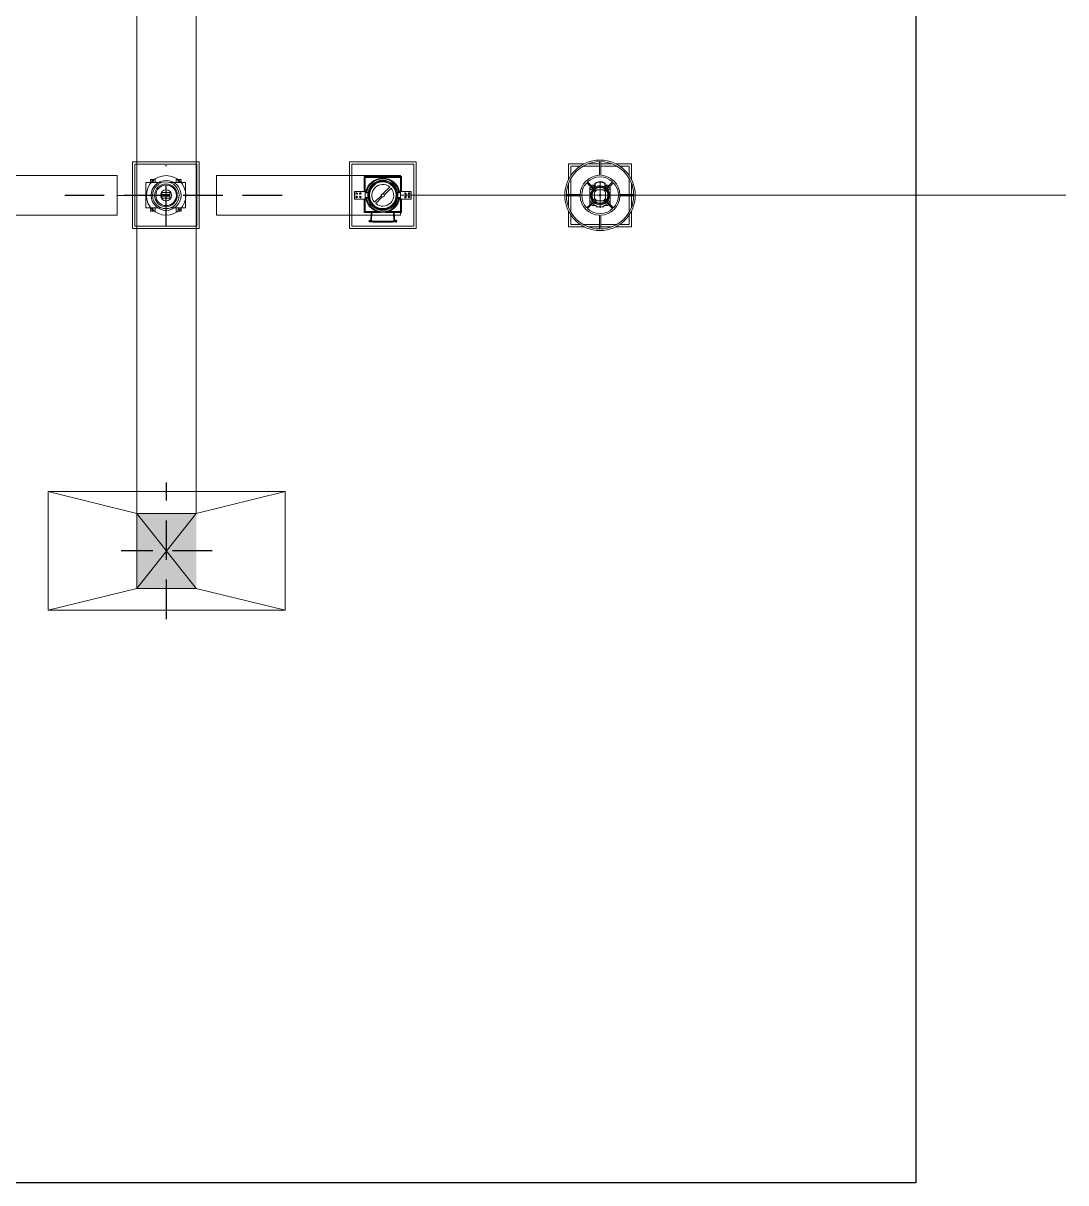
# Model space of a CAD drawing. Header units: metres. Extents: x 252 to 379, y 116 to 201.
# Drawn here: x 365.94 to 379.14, y 115.57 to 130.24 of the extents above; entities that cross this region are included whole.
import ezdxf

# ---------------------------------------------------------------- set-up
doc = ezdxf.new("R2010")
doc.units = ezdxf.units.M
doc.linetypes.add('DASHED', pattern=[0.75, 0.5, -0.25])
for name, color, linetype, lineweight in [('C-ESTRUCTURA', 94, 'Continuous', 9), ('E-CONDUCTOR', 40, 'Continuous', 15), ('E-SIMBOLOS', 4, 'Continuous', 25), ('KOMPONENTE', 7, 'Continuous', 5), ('L-STRUCTUR_SET_A', 94, 'Continuous', 9)]:
    doc.layers.add(name, color=color, linetype=linetype, lineweight=lineweight)
doc.layers.add('Fence', color=252, linetype='Continuous')
doc.layers.add('NOPRINT', color=13, linetype='DASHED', plot=False)

# ---------------------------------------------------------------- blocks, each defined once
blk = doc.blocks.new('set_2s_1d')
at = {"layer": 'C-ESTRUCTURA'}
for p, q in [((52.638, -34.027), (52.638, -16.977)), ((53.388, -34.027), (53.388, -16.977)), ((51.513, -33.751), (52.638, -34.027)), ((51.513, -33.751), (54.513, -33.751)), ((51.513, -35.252), (51.513, -33.752)), ((54.513, -33.751), (53.388, -34.027)), ((54.513, -33.751), (54.513, -35.252)), ((53.388, -34.027), (52.638, -34.977)), ((53.388, -34.977), (52.638, -34.027)), ((52.638, -34.977), (52.638, -34.027)), ((53.388, -34.027), (52.638, -34.027)), ((51.513, -35.252), (52.638, -34.977)), ((53.388, -34.977), (52.638, -34.977)), ((54.513, -35.252), (53.388, -34.977)), ((54.513, -35.252), (51.513, -35.252))]:
    blk.add_line(p, q, dxfattribs=at)
at = {"layer": 'E-CONDUCTOR'}
for p, q in [((52.388, -29.752), (50.058, -29.752)), ((52.388, -30.252), (52.388, -29.752)), ((53.646, -30.252), (53.646, -29.752)), ((53.646, -29.752), (55.976, -29.752)), ((55.976, -29.752), (55.976, -30.252)), ((52.638, -30.002), (52.388, -30.002)), ((53.396, -30.002), (53.646, -30.002)), ((55.973, -30.001), (64.397, -30.001)), ((50.058, -30.252), (52.388, -30.252)), ((55.976, -30.252), (53.646, -30.252))]:
    blk.add_line(p, q, dxfattribs=at)
for radius in [0.25, 0.19, 0.13, 0.07]:
    blk.add_circle((53.007, -30.002), radius, dxfattribs=at)
at = {"layer": 'E-SIMBOLOS'}
blk.add_solid([(52.638, -34.977), (52.638, -34.027), (53.388, -34.977), (53.388, -34.027)], dxfattribs=at)
at = {"layer": 'Fence', "color": 52, "true_color": 0xc8c92d}
for p, q in [((62.5, 42.5), (62.5, -42.5)), ((62.5, -42.5), (-62.5, -42.5))]:
    blk.add_line(p, q, dxfattribs=at)
at = {"layer": 'KOMPONENTE', "color": 1, "linetype": 'Continuous'}
for p, q in [((55.755, -29.978), (55.839, -29.895)), ((55.856, -29.912), (55.772, -29.995)), ((55.528, -29.951), (55.393, -29.951)), ((55.393, -29.951), (55.393, -30.051)), ((55.528, -30.051), (55.393, -30.051)), ((55.394, -29.951), (55.394, -30.051)), ((55.413, -29.98), (55.418, -29.986)), ((55.418, -30.016), (55.413, -30.021)), ((55.428, -29.976), (55.423, -29.971)), ((55.423, -30.03), (55.428, -30.025)), ((55.463, -29.971), (55.458, -29.976)), ((55.458, -30.025), (55.463, -30.031)), ((55.473, -30.021), (55.467, -30.015)), ((55.468, -29.985), (55.473, -29.98)), ((55.528, -29.951), (55.528, -30.051)), ((55.563, -29.963), (55.528, -29.963)), ((55.528, -30.038), (55.528, -29.963)), ((55.562, -29.971), (55.528, -29.971)), ((55.562, -30.03), (55.528, -30.03)), ((55.563, -30.038), (55.528, -30.038)), ((55.728, -30.006), (55.645, -30.089)), ((55.661, -30.106), (55.744, -30.022)), ((55.937, -29.963), (55.973, -29.963)), ((55.937, -30.038), (55.973, -30.038)), ((55.939, -29.971), (55.973, -29.971)), ((55.939, -30.03), (55.973, -30.03)), ((55.973, -30.038), (55.973, -29.963)), ((55.974, -29.951), (56.109, -29.951)), ((55.974, -29.951), (55.974, -30.051)), ((55.974, -30.051), (56.109, -30.051)), ((56.034, -29.985), (56.029, -29.98)), ((56.029, -30.021), (56.035, -30.015)), ((56.039, -29.971), (56.044, -29.976)), ((56.044, -30.025), (56.039, -30.031)), ((56.079, -30.03), (56.073, -30.025)), ((56.074, -29.976), (56.079, -29.971)), ((56.089, -29.98), (56.084, -29.986)), ((56.084, -30.016), (56.089, -30.021)), ((56.108, -29.951), (56.108, -30.051)), ((56.109, -29.951), (56.109, -30.051)), ((55.597, -30.328), (55.603, -30.217)), ((55.607, -30.328), (55.613, -30.217)), ((55.835, -30.202), (55.835, -30.202)), ((55.886, -30.217), (55.891, -30.328)), ((55.896, -30.217), (55.901, -30.328)), ((55.58, -30.331), (55.579, -30.331)), ((55.579, -30.332), (55.58, -30.332)), ((55.582, -30.338), (55.905, -30.338)), ((55.585, -30.337), (55.59, -30.337)), ((55.587, -30.333), (55.589, -30.329)), ((55.597, -30.318), (55.59, -30.318)), ((55.59, -30.33), (55.591, -30.33)), ((55.59, -30.33), (55.59, -30.335)), ((55.59, -30.335), (55.908, -30.335)), ((55.59, -30.337), (55.591, -30.336)), ((55.591, -30.328), (55.927, -30.328)), ((55.591, -30.335), (55.591, -30.328)), ((55.609, -30.338), (55.609, -30.328)), ((55.626, -30.339), (55.626, -30.339)), ((55.872, -30.339), (55.627, -30.339)), ((55.627, -30.339), (55.872, -30.339)), ((55.627, -30.339), (55.627, -30.339)), ((55.629, -30.339), (55.629, -30.339)), ((55.686, -30.339), (55.686, -30.338)), ((55.686, -30.339), (55.686, -30.338)), ((55.693, -30.339), (55.693, -30.338)), ((55.694, -30.339), (55.694, -30.338)), ((55.695, -30.339), (55.695, -30.338)), ((55.695, -30.339), (55.695, -30.338)), ((55.703, -30.339), (55.703, -30.338)), ((55.703, -30.339), (55.703, -30.338)), ((55.708, -30.339), (55.708, -30.338)), ((55.709, -30.339), (55.709, -30.338)), ((55.711, -30.339), (55.711, -30.338)), ((55.712, -30.339), (55.712, -30.338)), ((55.717, -30.339), (55.717, -30.338)), ((55.718, -30.339), (55.718, -30.338)), ((55.726, -30.339), (55.726, -30.338)), ((55.726, -30.339), (55.726, -30.338)), ((55.727, -30.338), (55.727, -30.339)), ((55.735, -30.339), (55.735, -30.338)), ((55.735, -30.339), (55.735, -30.338)), ((55.739, -30.339), (55.739, -30.338)), ((55.74, -30.339), (55.74, -30.338)), ((55.752, -30.339), (55.752, -30.338)), ((55.753, -30.339), (55.753, -30.338)), ((55.755, -30.339), (55.755, -30.338)), ((55.756, -30.339), (55.756, -30.338)), ((55.759, -30.338), (55.759, -30.339)), ((55.77, -30.338), (55.77, -30.339)), ((55.771, -30.338), (55.771, -30.339)), ((55.774, -30.338), (55.774, -30.339)), ((55.778, -30.339), (55.778, -30.338)), ((55.779, -30.339), (55.779, -30.338)), ((55.791, -30.339), (55.791, -30.338)), ((55.792, -30.339), (55.792, -30.338)), ((55.794, -30.339), (55.794, -30.338)), ((55.795, -30.339), (55.795, -30.338)), ((55.798, -30.338), (55.798, -30.339)), ((55.809, -30.338), (55.809, -30.339)), ((55.809, -30.339), (55.809, -30.338)), ((55.81, -30.339), (55.81, -30.338)), ((55.813, -30.338), (55.813, -30.339)), ((55.87, -30.339), (55.87, -30.339)), ((55.872, -30.339), (55.872, -30.339)), ((55.89, -30.338), (55.89, -30.328)), ((55.901, -30.322), (55.904, -30.322)), ((55.901, -30.325), (55.904, -30.325)), ((55.924, -30.319), (55.904, -30.319)), ((55.904, -30.319), (55.904, -30.322)), ((55.927, -30.322), (55.904, -30.322)), ((55.904, -30.322), (55.904, -30.325)), ((55.927, -30.325), (55.904, -30.325)), ((55.926, -30.326), (55.904, -30.326)), ((55.908, -30.328), (55.908, -30.335)), ((55.908, -30.333), (55.927, -30.333)), ((55.909, -30.328), (55.909, -30.334)), ((55.926, -30.334), (55.909, -30.334)), ((55.909, -30.339), (55.909, -30.334)), ((55.909, -30.339), (55.915, -30.339)), ((55.913, -30.339), (55.913, -30.334)), ((55.914, -30.328), (55.914, -30.326)), ((55.915, -30.336), (55.918, -30.336)), ((55.915, -30.339), (55.915, -30.336)), ((55.917, -30.326), (55.917, -30.319)), ((55.917, -30.334), (55.917, -30.328)), ((55.918, -30.339), (55.918, -30.336)), ((55.918, -30.339), (55.924, -30.339)), ((55.919, -30.328), (55.919, -30.326)), ((55.92, -30.339), (55.92, -30.334)), ((55.924, -30.339), (55.924, -30.334)), ((55.927, -30.322), (55.927, -30.325)), ((55.927, -30.328), (55.927, -30.333))]:
    blk.add_line(p, q, dxfattribs=at)
at = {"layer": 'KOMPONENTE', "color": 1}
for p, q in [((58.435, -29.871), (58.4, -29.871)), ((58.435, -29.9), (58.435, -29.85)), ((58.44, -29.897), (58.44, -29.853)), ((58.5, -29.841), (58.5, -30.161)), ((58.56, -29.897), (58.56, -29.853)), ((58.565, -29.9), (58.565, -29.85)), ((58.6, -29.871), (58.565, -29.871)), ((52.953, -29.964), (53.054, -29.964)), ((52.953, -30.001), (52.953, -29.964)), ((52.953, -29.991), (53.054, -29.991)), ((52.953, -30.001), (53.054, -30.001)), ((52.953, -30.001), (52.953, -30.037)), ((52.953, -30.001), (53.054, -30.001)), ((52.953, -30.01), (53.054, -30.01)), ((52.953, -30.037), (53.054, -30.037)), ((53.054, -29.964), (53.054, -30.001)), ((53.054, -30.037), (53.054, -30.001)), ((58.4, -30.131), (58.45, -30.131)), ((58.45, -30.131), (58.45, -30.148)), ((58.6, -30.131), (58.55, -30.131)), ((58.55, -30.131), (58.55, -30.148))]:
    blk.add_line(p, q, dxfattribs=at)
at = {"layer": 'KOMPONENTE', "color": 1, "flags": 128}
for points in [[(58.492, -29.748), (58.492, -29.575)], [(58.509, -29.748), (58.509, -29.575)], [(58.44, -29.95), (58.331, -29.842)], [(58.45, -29.94), (58.341, -29.832)], [(58.551, -29.94), (58.659, -29.832)], [(58.561, -29.95), (58.669, -29.842)], [(53.004, -29.99), (53.004, -30.011)], [(55.516, -30.217), (55.516, -30.051)], [(55.526, -30.207), (55.526, -30.051)], [(55.985, -30.217), (55.985, -30.051)], [(58.075, -29.992), (58.248, -29.992)], [(58.075, -30.009), (58.248, -30.009)], [(58.44, -30.052), (58.331, -30.16)], [(58.45, -30.062), (58.341, -30.17)], [(58.489, -30.001), (58.512, -30.001)], [(58.551, -30.062), (58.659, -30.17)], [(58.561, -30.052), (58.669, -30.16)], [(58.753, -29.992), (58.926, -29.992)], [(58.753, -30.009), (58.926, -30.009)], [(58.947, -29.992), (58.947, -29.992)], [(58.947, -30.009), (58.947, -30.009)], [(58.492, -30.426), (58.492, -30.253)], [(58.509, -30.426), (58.509, -30.253)]]:
    blk.add_lwpolyline(points, dxfattribs=at)
at = {"layer": 'KOMPONENTE', "color": 1}
for points in [[(55.516, -29.951), (55.516, -29.765), (55.985, -29.765), (55.985, -29.951)], [(55.985, -29.951), (55.985, -29.765), (55.516, -29.765), (55.516, -29.951)], [(55.975, -29.951), (55.975, -29.775), (55.526, -29.775), (55.526, -29.951)], [(52.949, -29.841), (52.75, -29.841), (52.75, -30.001)], [(52.87, -29.841), (52.87, -29.8), (52.808, -29.8), (52.808, -29.841)], [(53.254, -30.001), (53.254, -29.841), (53.058, -29.841)], [(53.199, -29.841), (53.199, -29.8), (53.136, -29.8), (53.136, -29.841)], [(58.37, -29.901), (58.37, -29.978)], [(58.44, -29.95), (58.45, -29.94), (58.43, -29.96), (58.43, -30.042), (58.44, -30.052), (58.45, -30.062)], [(58.551, -29.94), (58.541, -29.93), (58.46, -29.93), (58.45, -29.94)], [(58.561, -30.052), (58.571, -30.042), (58.571, -29.96), (58.561, -29.95), (58.551, -29.94)], [(58.63, -29.978), (58.63, -29.901)], [(52.949, -30.161), (52.75, -30.161), (52.75, -30.001)], [(53.254, -30.001), (53.254, -30.161), (53.058, -30.161)], [(58.37, -29.978), (58.37, -30.101)], [(58.45, -30.062), (58.46, -30.072), (58.541, -30.072), (58.551, -30.062), (58.561, -30.052)], [(58.63, -30.101), (58.63, -29.978)], [(52.87, -30.161), (52.87, -30.201), (52.808, -30.201), (52.808, -30.161)], [(53.199, -30.161), (53.199, -30.201), (53.136, -30.201), (53.136, -30.161)], [(55.723, -30.217), (55.516, -30.217)], [(55.516, -30.217), (55.723, -30.217)], [(55.526, -30.207), (55.68, -30.207)], [(55.985, -30.217), (55.778, -30.217)], [(55.778, -30.217), (55.985, -30.217)], [(55.821, -30.207), (55.985, -30.207)], [(58.45, -30.148), (58.526, -30.148)], [(58.526, -30.148), (58.55, -30.148)]]:
    blk.add_lwpolyline(points, dxfattribs=at)
for centre, radius in [((58.5, -30.001), 0.446), ((52.837, -29.82), 0.00946), ((53.004, -30.001), 0.169), ((53.004, -30.001), 0.144), ((53.165, -29.82), 0.00946), ((55.75, -30.001), 0.191), ((55.75, -30.001), 0.188), ((55.75, -30.001), 0.178), ((55.75, -30.001), 0.169), ((58.5, -30.001), 0.01), ((52.837, -30.181), 0.00946), ((53.165, -30.181), 0.00946)]:
    blk.add_circle(centre, radius, dxfattribs=at)
at = {"layer": 'KOMPONENTE', "color": 1, "linetype": 'Continuous'}
for centre, radius in [((55.75, -30.001), 0.0227), ((55.75, -30.001), 0.02), ((55.582, -30.332), 0.0025), ((55.582, -30.332), 0.00198), ((55.582, -30.332), 0.0015)]:
    blk.add_circle(centre, radius, dxfattribs=at)
at = {"layer": 'KOMPONENTE', "color": 1}
for centre, radius, start, end in [((58.5, -30.001), 0.426, 91.1375, 178.8625), ((58.5, -30.001), 0.426, 1.1375, 88.8693), ((55.75, -30.001), 0.218, 9.9048, 170.0952), ((55.75, -30.001), 0.208, 10.3866, 169.6134), ((58.5, -30.001), 0.253, 91.9169, 178.0831), ((58.5, -30.001), 0.232, 46.7478, 133.2522), ((58.5, -30.001), 0.253, 1.9169, 88.0944), ((58.5, -30.001), 0.232, 136.7478, 223.2522), ((58.4, -29.901), 0.03, 148.633, 274.9989), ((58.5, -30.001), 0.12, 138.3781, 190), ((58.4, -29.901), 0.03, 355.0011, 121.367), ((58.4, -29.901), 0.0095, 183.101, 266.899), ((58.5, -30.001), 0.11, 138.6857, 170), ((58.4, -29.901), 0.008, 197.1144, 252.8856), ((58.5, -30.001), 0.1, 139.0548, 190), ((58.4, -29.901), 0.0095, 3.101, 86.899), ((58.4, -29.901), 0.008, 17.1144, 72.8856), ((58.5, -30.001), 0.12, 100, 131.6219), ((58.5, -30.001), 0.11, 100, 131.3143), ((58.5, -29.933), 0.105, 73.5419, 128.2496), ((58.5, -30.001), 0.1, 80, 130.9452), ((58.5, -29.933), 0.1, 73.2175, 126.8728), ((58.5, -30.001), 0.12, 48.3781, 100), ((58.5, -30.001), 0.11, 48.6857, 100), ((58.5, -30.001), 0.1, 49.0548, 80), ((58.5, -29.933), 0.1, 53.1272, 73.2175), ((58.5, -29.933), 0.105, 51.7504, 73.5419), ((58.6, -29.901), 0.03, 58.633, 184.9989), ((58.5, -30.001), 0.1, 10, 40.9452), ((58.5, -30.001), 0.11, 10, 41.3143), ((58.5, -30.001), 0.12, 10, 41.6219), ((58.6, -29.901), 0.0095, 93.101, 176.899), ((58.6, -29.901), 0.008, 107.1144, 162.8856), ((58.6, -29.901), 0.03, 265.0011, 31.367), ((58.6, -29.901), 0.0095, 273.101, 356.899), ((58.6, -29.901), 0.008, 287.1145, 342.8856), ((58.5, -30.001), 0.232, 316.7478, 43.2522), ((55.75, -30.001), 0.218, 189.9048, 350.0952), ((55.75, -30.001), 0.208, 190.3866, 349.6134), ((58.5, -30.001), 0.426, 181.1307, 268.8625), ((58.5, -30.001), 0.253, 181.9056, 268.0831), ((58.4, -30.101), 0.03, 85.0011, 211.367), ((58.5, -30.001), 0.12, 190, 221.6219), ((58.5, -30.001), 0.11, 170, 221.3143), ((58.5, -30.001), 0.1, 190, 220.9452), ((58.5, -30.001), 0.11, 228.6857, 280), ((58.5, -30.001), 0.1, 229.0548, 260), ((58.5, -30.001), 0.1, 260, 310.9452), ((58.5, -30.001), 0.426, 271.1307, 358.8693), ((58.5, -30.001), 0.253, 271.9056, 358.0944), ((58.5, -30.001), 0.11, 280, 311.3143), ((58.5, -30.001), 0.1, 319.0548, 10), ((58.5, -30.001), 0.11, 318.6857, 10), ((58.5, -30.001), 0.12, 318.3781, 10), ((58.6, -30.101), 0.03, 328.633, 94.9989), ((58.5, -30.001), 0.232, 226.7478, 313.2522), ((58.4, -30.101), 0.03, 238.633, 4.9989), ((58.4, -30.101), 0.0095, 93.101, 176.899), ((58.4, -30.101), 0.008, 107.1144, 162.8856), ((58.4, -30.101), 0.0095, 273.101, 356.899), ((58.4, -30.101), 0.008, 287.1145, 342.8855), ((58.5, -30.001), 0.12, 228.3781, 280), ((58.5, -30.001), 0.12, 280, 311.6219), ((58.6, -30.101), 0.03, 175.0011, 301.367), ((58.6, -30.101), 0.0095, 183.101, 266.899), ((58.6, -30.101), 0.008, 197.1144, 252.8856), ((58.6, -30.101), 0.0095, 3.101, 86.899), ((58.6, -30.101), 0.008, 17.1144, 72.8856)]:
    blk.add_arc(centre, radius, start, end, dxfattribs=at)
at = {"layer": 'KOMPONENTE', "color": 1, "linetype": 'Continuous'}
for centre, radius, start, end in [((55.75, -30.001), 0.138, 49.9327, 220.0673), ((55.75, -30.001), 0.138, 229.9327, 40.0673), ((55.418, -29.976), 0.007, 44.997, 225.003), ((55.418, -30.026), 0.007, 134.997, 315.5847), ((55.423, -29.981), 0.007, 225.5907, 44.4093), ((55.423, -30.021), 0.007, 323.8185, 134.4093), ((55.463, -29.981), 0.007, 134.4153, 315.5847), ((55.463, -30.021), 0.007, 53.8185, 225.003), ((55.468, -29.976), 0.007, 314.997, 135.003), ((55.468, -30.026), 0.007, 225.5907, 45.5847), ((56.034, -29.976), 0.007, 44.997, 225.003), ((56.034, -30.026), 0.007, 134.4153, 314.4093), ((56.039, -29.981), 0.007, 224.4153, 45.5847), ((56.039, -30.021), 0.007, 314.997, 126.1815), ((56.079, -29.981), 0.007, 135.5907, 314.4093), ((56.079, -30.021), 0.007, 45.5907, 216.1815), ((56.084, -29.976), 0.007, 314.997, 135.003), ((56.084, -30.026), 0.007, 224.4153, 45.003), ((55.59, -30.333), 0.015, 90, 173.6206), ((55.582, -30.332), 0.006, 173.6206, 345), ((55.589, -30.328), 0.002, 261.9395, 341.0628), ((55.589, -30.328), 0.003, 259.5999, 289.4712), ((55.593, -30.33), 0.00412, 31.0836, 165), ((55.594, -30.335), 0.004, 180, 210), ((55.594, -30.335), 0.003, 180, 270), ((55.625, -30.339), 0.001, 0, 90), ((55.635, -30.339), 0.001, 90, 180), ((55.863, -30.339), 0.001, 0, 90), ((55.873, -30.339), 0.001, 90, 180), ((55.904, -30.316), 0.003, 183.0005, 270), ((55.904, -30.329), 0.003, 90, 160.5076), ((55.905, -30.335), 0.003, 270, 0), ((55.909, -30.335), 0.001, 90, 180), ((55.924, -30.322), 0.003, 0, 90), ((55.926, -30.325), 0.001, 270, 0), ((55.926, -30.333), 0.001, 270, 0)]:
    blk.add_arc(centre, radius, start, end, dxfattribs=at)
blk.add_open_spline([(55.59, -30.328), (55.59, -30.329), (55.59, -30.33), (55.59, -30.33)], degree=3, dxfattribs=at)
for points, knots in [([(55.59, -30.337), (55.59, -30.337), (55.591, -30.337), (55.593, -30.338), (55.594, -30.338)], [0, 0, 0, 0, 0.257946, 1, 1, 1, 1]), ([(55.904, -30.325), (55.904, -30.325), (55.904, -30.325), (55.904, -30.326), (55.904, -30.326)], [0, 0, 0, 0, 0.696378, 1, 1, 1, 1])]:
    blk.add_open_spline(points, degree=3, knots=knots, dxfattribs=at)
at = {"layer": 'L-STRUCTUR_SET_A'}
for points in [[(52.582, -29.579), (52.582, -30.423), (53.426, -30.423), (53.426, -29.579)], [(52.612, -29.609), (52.612, -30.393), (53.396, -30.393), (53.396, -29.609)], [(56.172, -29.579), (55.328, -29.579), (55.328, -30.423), (56.172, -30.423)], [(56.142, -29.609), (55.358, -29.609), (55.358, -30.393), (56.142, -30.393)]]:
    blk.add_lwpolyline(points, close=True, dxfattribs=at)
for points in [[(58.1, -29.803), (58.1, -29.701), (58.1, -29.601), (58.294, -29.601), (58.302, -29.601)], [(58.13, -29.751), (58.13, -29.664), (58.13, -29.631), (58.244, -29.631), (58.25, -29.631)], [(58.29, -29.631), (58.492, -29.631)], [(58.355, -29.601), (58.43, -29.601), (58.492, -29.601)], [(58.509, -29.601), (58.646, -29.601)], [(58.509, -29.631), (58.565, -29.631), (58.711, -29.631)], [(58.698, -29.601), (58.706, -29.601), (58.9, -29.601), (58.9, -29.701), (58.9, -29.803)], [(58.75, -29.631), (58.756, -29.631), (58.87, -29.631), (58.87, -29.664), (58.87, -29.751)], [(58.13, -29.992), (58.13, -29.936), (58.13, -29.79)], [(58.87, -29.79), (58.87, -29.88), (58.87, -29.992)], [(58.1, -29.992), (58.1, -29.93), (58.1, -29.855)], [(58.9, -29.855), (58.9, -29.93), (58.9, -29.992)], [(58.1, -30.001), (58.1, -30.001)], [(58.1, -30.146), (58.1, -30.009)], [(58.13, -30.211), (58.13, -30.009)], [(58.87, -30.009), (58.87, -30.066), (58.87, -30.211)], [(58.9, -30.009), (58.9, -30.123), (58.9, -30.146)], [(58.302, -30.401), (58.2, -30.401), (58.1, -30.401), (58.1, -30.207), (58.1, -30.199)], [(58.9, -30.199), (58.9, -30.301), (58.9, -30.401), (58.706, -30.401), (58.698, -30.401)], [(55.909, -30.336), (55.907, -30.336)], [(58.25, -30.371), (58.164, -30.371), (58.13, -30.371), (58.13, -30.257), (58.13, -30.251)], [(58.492, -30.371), (58.29, -30.371)], [(58.711, -30.371), (58.565, -30.371), (58.509, -30.371)], [(58.87, -30.251), (58.87, -30.257), (58.87, -30.371), (58.756, -30.371), (58.75, -30.371)], [(58.492, -30.401), (58.43, -30.401), (58.355, -30.401)], [(58.5, -30.401), (58.5, -30.401)], [(58.646, -30.401), (58.509, -30.401)]]:
    blk.add_lwpolyline(points, dxfattribs=at)
at = {"layer": 'NOPRINT', "flags": 128}
for points in [[(53.007, -30.384), (53.007, -29.619)], [(54.474, -30.002), (51.553, -30.002)], [(53.013, -35.365), (53.013, -33.638)], [(53.589, -34.502), (52.438, -34.502)]]:
    blk.add_lwpolyline(points, dxfattribs=at)

msp = doc.modelspace()

# ---------------------------------------------------------------- block references
msp.add_blockref('set_2s_1d', (314.746, 158.065))

doc.saveas('drawing.dxf')
